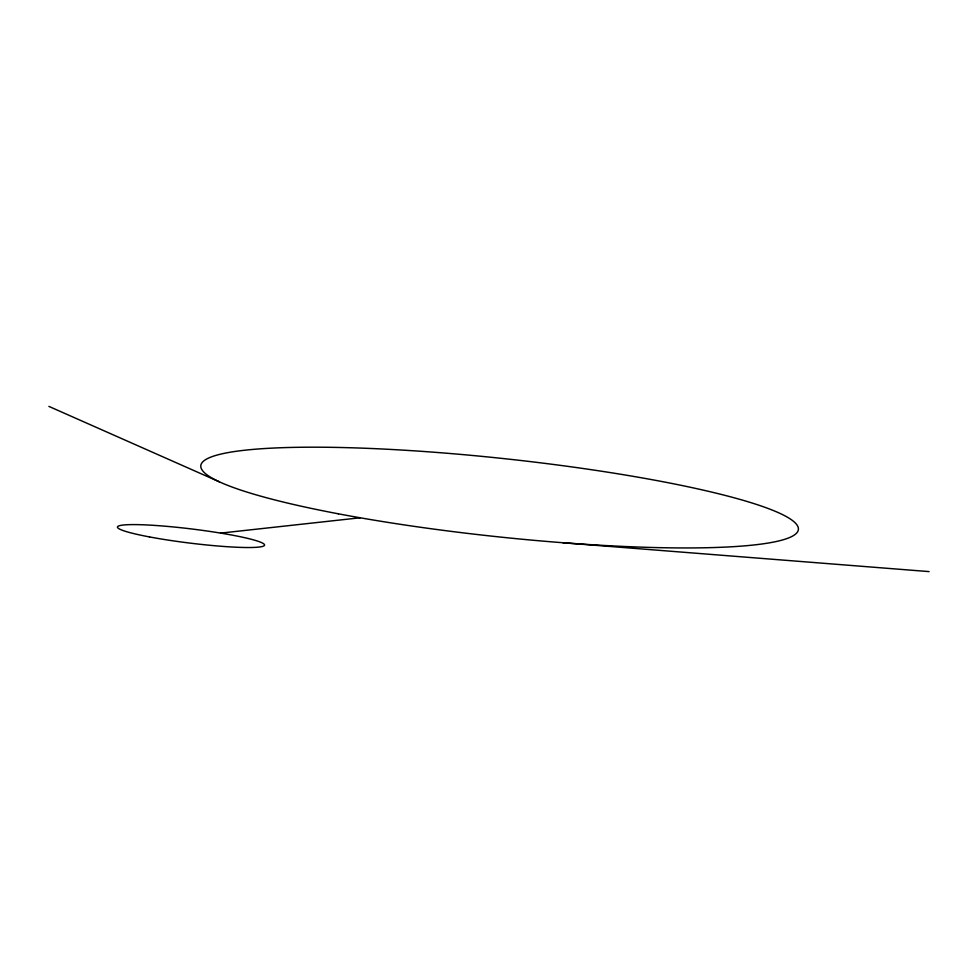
<?xml version="1.0" encoding="UTF-8"?>
<svg xmlns="http://www.w3.org/2000/svg" width="978" height="978" viewBox="0 0 978 978"><rect width="100%" height="100%" fill="white"/><g stroke="black" fill="none" stroke-linecap="round" stroke-linejoin="round"><path stroke-width="1.47" d="M220.527 533.132L360.185 517.778M562.863 542.741L929.1 571.604M48.9 406.396L219.378 481.824M149.524 536.934A74.071 7.115 7 0 0 264.28 545.602A74.071 7.115 7 0 0 159.145 525.724A74.071 7.115 7 0 0 149.524 536.934M338.302 513.805A300.503 39.193 6.1 0 0 798.072 530.785A300.503 39.193 6.1 0 0 362.312 448.144A300.503 39.193 6.1 0 0 338.302 513.805"/></g></svg>
